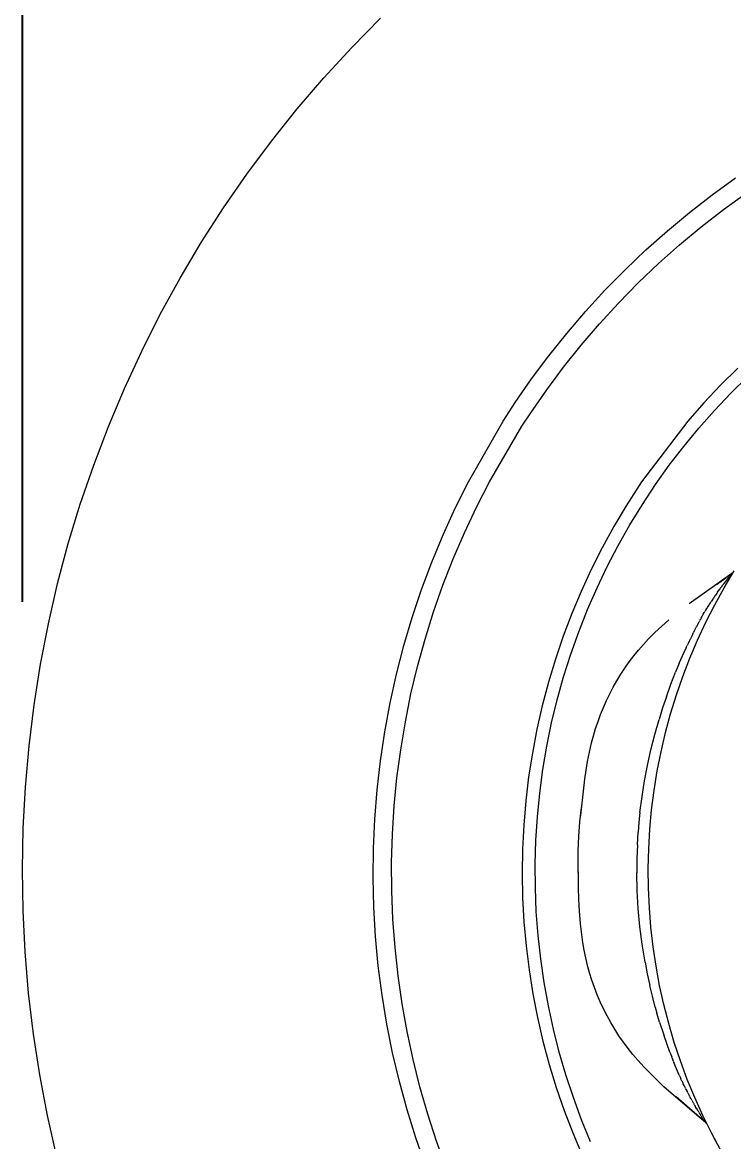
# Model space of a CAD drawing. Header units: inches. Extents: x -12 to 136, y -5 to 104.
# Drawn here: x 42.807 to 44.136, y 3.598 to 5.688 of the extents above; entities that cross this region are included whole.
import ezdxf

# ---------------------------------------------------------------- set-up
doc = ezdxf.new("R2010")
doc.units = ezdxf.units.IN
doc.layers.add('ZANO_R', color=7, linetype='Continuous', lineweight=0)
doc.layers.add('ZANO_W', color=1, linetype='Continuous', lineweight=0)
doc.styles.get("Standard").update_dxf_attribs({"font": 'ARIALUNI.TTF'})
doc.dimstyles.new('amerykanie', dxfattribs={"dimtxt": 50, "dimasz": 50, "dimexe": 0.5, "dimexo": 0.5, "dimgap": 1, "dimtad": 1, "dimdec": 0, "dimzin": 0, "dimlunit": 5, "dimtxsty": 'Standard', "dimcen": 0.09, "dimclrd": 1, "dimclre": 1, "dimclrt": 1, "dimazin": 0, "dimtfac": 1, "dimtdec": 0, "dimtmove": 0, "dimatfit": 3, "dimfxl": 1, "dimtzin": 0, "dimarcsym": 1})

# ---------------------------------------------------------------- blocks, each defined once
blk = doc.blocks.new('*D375')
at = {"layer": 'ZANO_W', "color": 1, "lineweight": -2}
for p, q in [((42.8072, 4.6066), (42.8072, 16.9349)), ((65.318, 4.5973), (65.318, 16.9349)), ((64.318, 16.4349), (43.8072, 16.4349))]:
    blk.add_line(p, q, dxfattribs=at)
at = {"layer": 'ZANO_W', "color": 1}
for points in [[(43.8072, 16.6015), (43.8072, 16.2682), (42.8072, 16.4349)], [(64.318, 16.2682), (64.318, 16.6015), (65.318, 16.4349)]]:
    blk.add_solid(points, dxfattribs=at)
at = {"layer": 'ZANO_W', "color": 1, "insert": (54.0626, 17.4539), "char_height": 1, "attachment_point": 5}
blk.add_mtext('22 1/2', dxfattribs=at)

msp = doc.modelspace()

# ---------------------------------------------------------------- linework, layer by layer
at = {"layer": 'ZANO_R'}
for p, q in [((43.42249, 5.64153), (43.47636, 5.69625)), ((43.37053, 5.585), (43.42249, 5.64153)), ((43.32055, 5.52671), (43.37053, 5.585)), ((43.27259, 5.46674), (43.32055, 5.52671)), ((43.22673, 5.40516), (43.27259, 5.46674)), ((43.18301, 5.34203), (43.22673, 5.40516)), ((44.09599, 5.36663), (44.1396, 5.39807)), ((44.05348, 5.33372), (44.09599, 5.36663)), ((44.11676, 5.33886), (44.15942, 5.36961)), ((43.14134, 5.27721), (43.18301, 5.34203)), ((44.01211, 5.29939), (44.05348, 5.33372)), ((44.07518, 5.30667), (44.11676, 5.33886)), ((43.97193, 5.26366), (44.01211, 5.29939)), ((44.03472, 5.27309), (44.07518, 5.30667)), ((43.10194, 5.211), (43.14134, 5.27721)), ((43.99543, 5.23815), (44.03472, 5.27309)), ((43.933, 5.22659), (43.97193, 5.26366)), ((43.89535, 5.18822), (43.933, 5.22659)), ((43.95734, 5.20189), (43.99543, 5.23815)), ((43.06484, 5.14346), (43.10194, 5.211)), ((43.85903, 5.14858), (43.89535, 5.18822)), ((43.92052, 5.16436), (43.95734, 5.20189)), ((43.88499, 5.12559), (43.92052, 5.16436)), ((43.03009, 5.07468), (43.06484, 5.14346)), ((43.82407, 5.10773), (43.85903, 5.14858)), ((43.85081, 5.08564), (43.88499, 5.12559)), ((43.79053, 5.06572), (43.82407, 5.10773)), ((43.818, 5.04455), (43.85081, 5.08564)), ((42.99774, 5.00474), (43.03009, 5.07468)), ((43.75844, 5.02258), (43.79053, 5.06572)), ((43.78662, 5.00236), (43.818, 5.04455)), ((44.14351, 5.04284), (44.11127, 5.01101)), ((43.72784, 4.97838), (43.75844, 5.02258)), ((44.13089, 4.99618), (44.16253, 5.02728)), ((42.96781, 4.93373), (42.99774, 5.00474)), ((43.75668, 4.95913), (43.78662, 5.00236)), ((44.11127, 5.01101), (44.08017, 4.97807)), ((44.10035, 4.96399), (44.13089, 4.99618)), ((43.70553, 4.944), (43.72784, 4.97838)), ((44.08017, 4.97807), (44.05024, 4.94407)), ((43.74042, 4.93425), (43.75668, 4.95913)), ((44.07094, 4.93076), (44.10035, 4.96399)), ((42.94036, 4.86174), (42.96781, 4.93373)), ((43.64028, 4.83031), (43.70553, 4.944)), ((43.67949, 4.83031), (43.74042, 4.93425)), ((44.05024, 4.94407), (43.96383, 4.83031)), ((44.04271, 4.89654), (44.07094, 4.93076)), ((44.01568, 4.86134), (44.04271, 4.89654)), ((42.9154, 4.78883), (42.94036, 4.86174)), ((43.98989, 4.82524), (44.01568, 4.86134)), ((43.61581, 4.78121), (43.64028, 4.83031)), ((43.65532, 4.78323), (43.67949, 4.83031)), ((43.96383, 4.83031), (43.95945, 4.82379)), ((43.95945, 4.82379), (43.93503, 4.78579)), ((43.96538, 4.78825), (43.98989, 4.82524)), ((42.89298, 4.71511), (42.9154, 4.78883)), ((43.94216, 4.75044), (43.96538, 4.78825)), ((43.59307, 4.73128), (43.61581, 4.78121)), ((43.63279, 4.73534), (43.65532, 4.78323)), ((43.93503, 4.78579), (43.91194, 4.74697)), ((43.91194, 4.74697), (43.89022, 4.70737)), ((43.92028, 4.71184), (43.94216, 4.75044)), ((43.57208, 4.68059), (43.59307, 4.73128)), ((43.61191, 4.68671), (43.63279, 4.73534)), ((42.8731, 4.64066), (42.89298, 4.71511)), ((43.89022, 4.70737), (43.86989, 4.66703)), ((43.89975, 4.6725), (43.92028, 4.71184)), ((43.59271, 4.6374), (43.61191, 4.68671)), ((43.55286, 4.6292), (43.57208, 4.68059)), ((43.86989, 4.66703), (43.85097, 4.62602)), ((43.8806, 4.63248), (43.89975, 4.6725)), ((44.11816, 4.63284), (44.13697, 4.66426)), ((44.1325, 4.65979), (44.1358, 4.66269)), ((42.85581, 4.56557), (42.8731, 4.64066)), ((44.05251, 4.60342), (44.13243, 4.65973)), ((44.10357, 4.63874), (44.12148, 4.65143)), ((44.11788, 4.6409), (44.11684, 4.63953)), ((44.11788, 4.6409), (44.11833, 4.64149)), ((44.12021, 4.64398), (44.11833, 4.6415)), ((44.12022, 4.64398), (44.12044, 4.64427)), ((44.12438, 4.64942), (44.12043, 4.64427)), ((44.12438, 4.64942), (44.12472, 4.64986)), ((44.12531, 4.65063), (44.12471, 4.64986)), ((44.12531, 4.65063), (44.12579, 4.65124)), ((44.12619, 4.65177), (44.12578, 4.65125)), ((44.12619, 4.65177), (44.12679, 4.65254)), ((44.12698, 4.65279), (44.12679, 4.65254)), ((44.12698, 4.65279), (44.12727, 4.65316)), ((44.12831, 4.65449), (44.12727, 4.65316)), ((44.12831, 4.65449), (44.12862, 4.65487)), ((44.12881, 4.65512), (44.12861, 4.65487)), ((44.12882, 4.65512), (44.12945, 4.6559)), ((44.12967, 4.65618), (44.12901, 4.65537)), ((44.12967, 4.65617), (44.1298, 4.65633)), ((44.13026, 4.6569), (44.1298, 4.65633)), ((44.13027, 4.65689), (44.13048, 4.65715)), ((44.13127, 4.65806), (44.13134, 4.65814)), ((44.13148, 4.65829), (44.13157, 4.6584)), ((44.13167, 4.6585), (44.13179, 4.65863)), ((44.13185, 4.65869), (44.13198, 4.65883)), ((44.13201, 4.65885), (44.13215, 4.659)), ((44.13221, 4.65906), (44.13215, 4.659)), ((44.13221, 4.65906), (44.13258, 4.65938)), ((44.13246, 4.65974), (44.13243, 4.65972)), ((44.13246, 4.65975), (44.13251, 4.65977)), ((44.13253, 4.65977), (44.13252, 4.65977)), ((44.13252, 4.65977), (44.13252, 4.65977)), ((44.13254, 4.65977), (44.13253, 4.65977)), ((44.13253, 4.65977), (44.13253, 4.65977)), ((44.13253, 4.65977), (44.13253, 4.65977)), ((44.13253, 4.65977), (44.13253, 4.65977)), ((44.13253, 4.65977), (44.13253, 4.65977)), ((44.13253, 4.65977), (44.13253, 4.65977)), ((44.13253, 4.65977), (44.13253, 4.65977)), ((44.13255, 4.65977), (44.13254, 4.65977)), ((44.13254, 4.65977), (44.13254, 4.65977)), ((44.13254, 4.65977), (44.13254, 4.65977)), ((44.13254, 4.65977), (44.13254, 4.65977)), ((44.13254, 4.65977), (44.13254, 4.65977)), ((44.13254, 4.65977), (44.13254, 4.65977)), ((44.13255, 4.65976), (44.13255, 4.65977)), ((44.13255, 4.65977), (44.13255, 4.65977)), ((44.13255, 4.65977), (44.13255, 4.65977)), ((44.13255, 4.65977), (44.13255, 4.65977)), ((44.13255, 4.65977), (44.13255, 4.65977)), ((44.13256, 4.65976), (44.13255, 4.65976)), ((44.13255, 4.65976), (44.13255, 4.65976)), ((44.13255, 4.65976), (44.13255, 4.65976)), ((44.13256, 4.6597), (44.13255, 4.65947)), ((44.13256, 4.65975), (44.13256, 4.65976)), ((44.13256, 4.65976), (44.13256, 4.65976)), ((44.13256, 4.65976), (44.13256, 4.65976)), ((44.13256, 4.65976), (44.13256, 4.65976)), ((44.13256, 4.65976), (44.13256, 4.65976)), ((44.13256, 4.65976), (44.13256, 4.65976)), ((44.13257, 4.65975), (44.13256, 4.65975)), ((44.13256, 4.65975), (44.13256, 4.65975)), ((44.13256, 4.65975), (44.13256, 4.65975)), ((44.13256, 4.6597), (44.13256, 4.6597)), ((44.13256, 4.6597), (44.13256, 4.6597)), ((44.13256, 4.6597), (44.13256, 4.6597)), ((44.13256, 4.6597), (44.13256, 4.6597)), ((44.13256, 4.6597), (44.13257, 4.6597)), ((44.13257, 4.65974), (44.13257, 4.65975)), ((44.13257, 4.65975), (44.13257, 4.65975)), ((44.13257, 4.65975), (44.13257, 4.65975)), ((44.13257, 4.65975), (44.13257, 4.65975)), ((44.13257, 4.65975), (44.13257, 4.65975)), ((44.13257, 4.65973), (44.13257, 4.65974)), ((44.13257, 4.65974), (44.13257, 4.65974)), ((44.13257, 4.65974), (44.13257, 4.65974)), ((44.13257, 4.65974), (44.13257, 4.65974)), ((44.13257, 4.65974), (44.13257, 4.65974)), ((44.13257, 4.65974), (44.13257, 4.65974)), ((44.13257, 4.65972), (44.13257, 4.65973)), ((44.13257, 4.65973), (44.13257, 4.65973)), ((44.13257, 4.65973), (44.13257, 4.65973)), ((44.13257, 4.65973), (44.13257, 4.65973)), ((44.13257, 4.65973), (44.13257, 4.65973)), ((44.13257, 4.65973), (44.13257, 4.65973)), ((44.13257, 4.65973), (44.13257, 4.65973)), ((44.13257, 4.65971), (44.13257, 4.65972)), ((44.13257, 4.65972), (44.13257, 4.65972)), ((44.13257, 4.65972), (44.13257, 4.65972)), ((44.13257, 4.65972), (44.13257, 4.65972)), ((44.13257, 4.65972), (44.13257, 4.65972)), ((44.13257, 4.65972), (44.13257, 4.65972)), ((44.13257, 4.6597), (44.13257, 4.65971)), ((44.13257, 4.65971), (44.13257, 4.65971)), ((44.13257, 4.65971), (44.13257, 4.65971)), ((44.13257, 4.65971), (44.13257, 4.65971)), ((44.13257, 4.65971), (44.13257, 4.65971)), ((44.13257, 4.65971), (44.13257, 4.65971)), ((44.13257, 4.65971), (44.13257, 4.65971)), ((44.13257, 4.6597), (44.13257, 4.6597)), ((43.53544, 4.57718), (43.55286, 4.6292)), ((43.57521, 4.58745), (43.59271, 4.6374)), ((43.85097, 4.62602), (43.83348, 4.58437)), ((43.86286, 4.59181), (43.8806, 4.63248)), ((44.10045, 4.6008), (44.11816, 4.63284)), ((44.10079, 4.61742), (44.10176, 4.61881)), ((44.10426, 4.62237), (44.10175, 4.61882)), ((44.10357, 4.63874), (44.1035, 4.63869)), ((44.10427, 4.62237), (44.10507, 4.6235)), ((44.10574, 4.62443), (44.10507, 4.6235)), ((44.10574, 4.62443), (44.1069, 4.62605)), ((44.10719, 4.62645), (44.1069, 4.62605)), ((44.10719, 4.62645), (44.11041, 4.63086)), ((44.11143, 4.63227), (44.1104, 4.63087)), ((44.11144, 4.63227), (44.11209, 4.63314)), ((44.1128, 4.63412), (44.11208, 4.63315)), ((44.1128, 4.63411), (44.11372, 4.63535)), ((44.11411, 4.63589), (44.11372, 4.63535)), ((44.11412, 4.63588), (44.11531, 4.63748)), ((44.11665, 4.63928), (44.1153, 4.63748)), ((44.11666, 4.63928), (44.11685, 4.63953)), ((44.08385, 4.56816), (44.10045, 4.6008)), ((44.08879, 4.59935), (44.0877, 4.59761)), ((44.08879, 4.59935), (44.08988, 4.60107)), ((44.09051, 4.60206), (44.08988, 4.60107)), ((44.09051, 4.60206), (44.09096, 4.60276)), ((44.09204, 4.60443), (44.09096, 4.60276)), ((44.09204, 4.60443), (44.09311, 4.60607)), ((44.0936, 4.60682), (44.09311, 4.60608)), ((44.0936, 4.60682), (44.09418, 4.6077)), ((44.09668, 4.61145), (44.09418, 4.6077)), ((44.09669, 4.61145), (44.0973, 4.61234)), ((44.10078, 4.61743), (44.09729, 4.61235)), ((43.51984, 4.52458), (43.53544, 4.57718)), ((43.55943, 4.53694), (43.57521, 4.58745)), ((43.83348, 4.58437), (43.81746, 4.54214)), ((43.84653, 4.55055), (43.86286, 4.59181)), ((44.0749, 4.5759), (44.07611, 4.57805)), ((44.0766, 4.57895), (44.0761, 4.57806)), ((44.07661, 4.57894), (44.07731, 4.58018)), ((44.07815, 4.58166), (44.07731, 4.58018)), ((44.07815, 4.58166), (44.07849, 4.58225)), ((44.07908, 4.58327), (44.07849, 4.58225)), ((44.07908, 4.58327), (44.08085, 4.58631)), ((44.08125, 4.58698), (44.08085, 4.58631)), ((44.08125, 4.58698), (44.08203, 4.5883)), ((44.08279, 4.58958), (44.08203, 4.5883)), ((44.08279, 4.58958), (44.08318, 4.59022)), ((44.08375, 4.59117), (44.08318, 4.59022)), ((44.08375, 4.59117), (44.08546, 4.59399)), ((44.08589, 4.59469), (44.08546, 4.59399)), ((44.08589, 4.59469), (44.0866, 4.59584)), ((44.08743, 4.59718), (44.0866, 4.59584)), ((44.08743, 4.59718), (44.0877, 4.59761)), ((42.84112, 4.48992), (42.85581, 4.56557)), ((43.98884, 4.54923), (44.01469, 4.57289)), ((44.06406, 4.55552), (44.06525, 4.55785)), ((44.06588, 4.55907), (44.06525, 4.55785)), ((44.06588, 4.55907), (44.06645, 4.56016)), ((44.06741, 4.56201), (44.06644, 4.56016)), ((44.06741, 4.56201), (44.06764, 4.56245)), ((44.06885, 4.56475), (44.06764, 4.56245)), ((44.06839, 4.53497), (44.08385, 4.56816)), ((44.06885, 4.56475), (44.07127, 4.56928)), ((44.07199, 4.57062), (44.07127, 4.56928)), ((44.072, 4.57062), (44.07248, 4.57151)), ((44.07353, 4.57342), (44.07248, 4.57151)), ((44.07353, 4.57342), (44.07369, 4.57372)), ((44.0749, 4.5759), (44.07369, 4.57372)), ((43.5454, 4.48591), (43.55943, 4.53694)), ((43.81746, 4.54214), (43.80291, 4.49938)), ((43.83166, 4.50875), (43.84653, 4.55055)), ((43.96737, 4.52683), (43.97688, 4.5371)), ((43.97688, 4.5371), (43.98884, 4.54923)), ((44.05471, 4.53663), (44.05358, 4.53428)), ((44.05471, 4.53663), (44.05508, 4.53741)), ((44.05819, 4.5438), (44.05508, 4.53741)), ((44.05819, 4.5438), (44.05929, 4.54604)), ((44.05974, 4.54694), (44.05929, 4.54604)), ((44.05974, 4.54694), (44.06048, 4.54843)), ((44.06282, 4.55309), (44.06048, 4.54843)), ((44.06282, 4.55309), (44.06346, 4.55435)), ((44.06405, 4.55552), (44.06345, 4.55435)), ((43.50607, 4.47147), (43.51984, 4.52458)), ((43.94938, 4.50538), (43.9582, 4.51625)), ((43.9582, 4.51625), (43.96737, 4.52683)), ((44.03417, 4.49177), (44.04719, 4.52071)), ((44.04727, 4.52089), (44.04718, 4.52071)), ((44.04727, 4.52089), (44.04928, 4.52519)), ((44.05035, 4.52747), (44.04928, 4.52519)), ((44.05035, 4.52747), (44.05038, 4.52752)), ((44.05142, 4.52974), (44.05037, 4.52752)), ((44.05143, 4.52974), (44.0525, 4.53201)), ((44.05352, 4.53415), (44.0525, 4.53201)), ((44.05352, 4.53415), (44.05358, 4.53428)), ((44.05407, 4.50127), (44.06839, 4.53497)), ((43.80291, 4.49938), (43.78985, 4.45614)), ((43.81824, 4.46645), (43.83166, 4.50875)), ((43.93284, 4.48279), (43.94093, 4.49422)), ((43.94093, 4.49422), (43.94938, 4.50538)), ((44.04092, 4.4671), (44.05407, 4.50127)), ((42.82905, 4.41382), (42.84112, 4.48992)), ((43.53312, 4.43443), (43.5454, 4.48591)), ((43.92514, 4.4711), (43.93284, 4.48279)), ((44.01842, 4.45245), (44.02728, 4.47534)), ((44.03417, 4.49177), (44.02728, 4.47534)), ((43.49416, 4.41792), (43.50607, 4.47147)), ((43.78985, 4.45614), (43.7783, 4.41247)), ((43.80631, 4.42372), (43.81824, 4.46645)), ((43.9109, 4.447), (43.91782, 4.45917)), ((43.91782, 4.45917), (43.92514, 4.4711)), ((44.01019, 4.42933), (44.01842, 4.45245)), ((44.02896, 4.43249), (44.04092, 4.4671)), ((43.52261, 4.38256), (43.53312, 4.43443)), ((43.89827, 4.42201), (43.90438, 4.43461)), ((43.90438, 4.43461), (43.9109, 4.447)), ((44.01819, 4.39749), (44.02896, 4.43249)), ((42.81961, 4.33734), (42.82905, 4.41382)), ((43.48411, 4.36398), (43.49416, 4.41792)), ((43.7783, 4.41247), (43.76828, 4.36843)), ((43.79587, 4.38059), (43.80631, 4.42372)), ((43.89258, 4.40922), (43.89827, 4.42201)), ((44.01019, 4.42933), (44.0032, 4.40822)), ((43.88247, 4.38312), (43.88731, 4.39625)), ((43.88731, 4.39625), (43.89258, 4.40922)), ((44.0032, 4.40822), (43.99663, 4.38697)), ((44.00863, 4.36215), (44.01819, 4.39749)), ((43.51388, 4.33036), (43.52261, 4.38256)), ((43.76828, 4.36843), (43.75979, 4.32407)), ((43.78693, 4.33713), (43.79587, 4.38059)), ((43.8741, 4.3564), (43.87807, 4.36983)), ((43.87807, 4.36983), (43.88247, 4.38312)), ((43.98854, 4.35851), (43.99663, 4.38697)), ((43.47595, 4.30973), (43.48411, 4.36398)), ((43.87058, 4.34286), (43.8741, 4.3564)), ((43.98129, 4.32982), (43.98854, 4.35851)), ((44.00029, 4.32649), (44.00863, 4.36215)), ((42.81281, 4.26059), (42.81961, 4.33734)), ((43.50695, 4.2779), (43.51388, 4.33036)), ((43.77951, 4.29339), (43.78693, 4.33713)), ((43.863, 4.30855), (43.87058, 4.34286)), ((43.9749, 4.30094), (43.98129, 4.32982)), ((43.99319, 4.29057), (44.00029, 4.32649)), ((43.46967, 4.25522), (43.47595, 4.30973)), ((43.75979, 4.32407), (43.75285, 4.27944)), ((43.86008, 4.29201), (43.863, 4.30855)), ((43.77362, 4.24941), (43.77951, 4.29339)), ((43.85755, 4.2754), (43.86008, 4.29201)), ((43.96936, 4.27187), (43.9749, 4.30094)), ((43.98732, 4.25443), (43.99319, 4.29057)), ((43.50182, 4.22522), (43.50695, 4.2779)), ((43.75285, 4.27944), (43.74746, 4.23459)), ((43.85032, 4.2083), (43.85755, 4.2754)), ((43.96468, 4.24266), (43.96936, 4.27187)), ((42.80867, 4.18364), (42.81281, 4.26059)), ((43.4653, 4.20053), (43.46967, 4.25522)), ((43.76926, 4.20525), (43.77362, 4.24941)), ((43.96086, 4.21332), (43.96468, 4.24266)), ((43.9827, 4.21811), (43.98732, 4.25443)), ((43.4985, 4.17241), (43.50182, 4.22522)), ((43.74746, 4.23459), (43.74364, 4.18958)), ((43.84862, 4.19557), (43.85157, 4.22256)), ((43.76644, 4.16097), (43.76926, 4.20525)), ((43.85017, 4.20665), (43.8502, 4.20691)), ((43.85017, 4.20663), (43.85017, 4.20665)), ((43.85017, 4.20664), (43.85017, 4.20662)), ((43.85017, 4.20662), (43.85017, 4.20663)), ((43.85017, 4.20662), (43.85017, 4.20662)), ((43.85017, 4.20662), (43.85017, 4.20662)), ((43.85017, 4.20662), (43.85017, 4.20662)), ((43.85017, 4.20662), (43.85017, 4.20662)), ((43.85017, 4.20662), (43.85017, 4.20662)), ((43.85017, 4.20662), (43.85017, 4.20662)), ((43.85017, 4.20662), (43.85017, 4.20662)), ((43.85017, 4.20662), (43.85017, 4.20662)), ((43.85017, 4.20662), (43.85017, 4.20662)), ((43.8502, 4.20691), (43.85032, 4.2083)), ((43.96086, 4.21332), (43.95896, 4.19495)), ((43.97933, 4.18165), (43.9827, 4.21811)), ((42.80718, 4.1066), (42.80867, 4.18364)), ((43.46282, 4.14573), (43.4653, 4.20053)), ((43.74364, 4.18958), (43.74137, 4.14447)), ((43.84656, 4.16851), (43.84862, 4.19557)), ((43.95896, 4.19495), (43.95742, 4.17654)), ((43.97722, 4.14509), (43.97933, 4.18165)), ((43.497, 4.1195), (43.4985, 4.17241)), ((43.76515, 4.11662), (43.76644, 4.16097)), ((43.84541, 4.14139), (43.84656, 4.16851)), ((43.95597, 4.15268), (43.95742, 4.17654)), ((43.46225, 4.09086), (43.46282, 4.14573)), ((43.74137, 4.14447), (43.74068, 4.09931)), ((43.84515, 4.11425), (43.84541, 4.14139)), ((43.95597, 4.15268), (43.95508, 4.12667)), ((43.97636, 4.10849), (43.97722, 4.14509)), ((43.4973, 4.06658), (43.497, 4.1195)), ((43.95508, 4.12667), (43.95492, 4.10064)), ((42.80835, 4.02955), (42.80718, 4.1066)), ((43.74068, 4.09931), (43.74156, 4.05415)), ((43.76542, 4.07225), (43.76515, 4.11662)), ((43.84578, 4.08712), (43.84515, 4.11425)), ((43.84573, 4.09986), (43.84573, 4.10217)), ((43.846, 4.07029), (43.84573, 4.09986)), ((43.95576, 4.06711), (43.95492, 4.10064)), ((43.97677, 4.07187), (43.97636, 4.10849)), ((43.46359, 4.03602), (43.46225, 4.09086)), ((43.49942, 4.0137), (43.4973, 4.06658)), ((43.76722, 4.02791), (43.76542, 4.07225)), ((43.84648, 4.05306), (43.846, 4.07029)), ((43.95774, 4.03362), (43.95576, 4.06711)), ((43.97843, 4.0353), (43.97677, 4.07187)), ((43.46684, 3.98125), (43.46359, 4.03602)), ((43.74156, 4.05415), (43.744, 4.00905)), ((43.84715, 4.0383), (43.84648, 4.05306)), ((43.84822, 4.02158), (43.84715, 4.0383)), ((43.96085, 4.00022), (43.95774, 4.03362)), ((43.98136, 3.9988), (43.97843, 4.0353)), ((42.81217, 3.95259), (42.80835, 4.02955)), ((43.50335, 3.96093), (43.49942, 4.0137)), ((43.77057, 3.98367), (43.76722, 4.02791)), ((43.84968, 4.00489), (43.84822, 4.02158)), ((43.744, 4.00905), (43.74801, 3.96406)), ((43.85419, 3.97016), (43.84968, 4.00489)), ((43.96508, 3.96694), (43.96085, 4.00022)), ((43.98553, 3.96242), (43.98136, 3.9988)), ((43.47198, 3.92663), (43.46684, 3.98125)), ((43.77545, 3.93957), (43.77057, 3.98367)), ((42.81865, 3.8758), (42.81217, 3.95259)), ((43.50909, 3.90832), (43.50335, 3.96093)), ((43.74801, 3.96406), (43.75358, 3.91923)), ((43.85657, 3.95588), (43.85419, 3.97016)), ((43.85943, 3.94168), (43.85657, 3.95588)), ((43.97045, 3.93383), (43.96508, 3.96694)), ((43.99095, 3.92621), (43.98553, 3.96242)), ((43.78186, 3.89566), (43.77545, 3.93957)), ((43.86277, 3.9276), (43.85943, 3.94168)), ((43.97044, 3.93383), (43.97459, 3.91193)), ((43.47902, 3.87222), (43.47198, 3.92663)), ((43.51662, 3.85593), (43.50909, 3.90832)), ((43.75358, 3.91923), (43.76071, 3.87463)), ((43.8666, 3.91363), (43.86277, 3.9276)), ((43.8709, 3.89981), (43.8666, 3.91363)), ((43.97459, 3.91193), (43.97922, 3.89013)), ((43.99762, 3.8902), (43.99095, 3.92621)), ((43.7898, 3.85201), (43.78186, 3.89566)), ((43.87566, 3.88614), (43.8709, 3.89981)), ((43.98401, 3.86978), (43.97922, 3.89013)), ((44.00552, 3.85445), (43.99762, 3.8902)), ((42.82778, 3.79929), (42.81865, 3.8758)), ((43.48795, 3.81808), (43.47902, 3.87222)), ((43.76071, 3.87463), (43.76938, 3.8303)), ((43.8809, 3.87264), (43.87566, 3.88614)), ((43.88659, 3.85932), (43.8809, 3.87264)), ((43.98924, 3.84954), (43.98401, 3.86978)), ((43.52595, 3.80384), (43.51662, 3.85593)), ((43.79924, 3.80865), (43.7898, 3.85201)), ((43.89273, 3.84621), (43.88659, 3.85932)), ((43.89931, 3.83331), (43.89273, 3.84621)), ((43.98924, 3.84954), (43.99237, 3.83825)), ((44.01464, 3.81899), (44.00552, 3.85445)), ((43.76938, 3.8303), (43.77958, 3.7863)), ((43.90633, 3.82065), (43.89931, 3.83331)), ((43.99744, 3.82126), (43.99238, 3.83825)), ((43.49875, 3.76429), (43.48795, 3.81808)), ((43.53706, 3.75209), (43.52595, 3.80384)), ((43.81019, 3.76566), (43.79924, 3.80865)), ((43.91378, 3.80824), (43.90633, 3.82065)), ((43.92165, 3.79608), (43.91378, 3.80824)), ((43.99743, 3.82126), (44.00575, 3.79597)), ((44.02498, 3.78387), (44.01464, 3.81899)), ((42.83953, 3.72313), (42.82778, 3.79929)), ((43.77958, 3.7863), (43.79131, 3.74268)), ((43.92992, 3.7842), (43.92165, 3.79608)), ((43.9386, 3.77261), (43.92992, 3.7842)), ((44.01668, 3.76563), (44.00575, 3.79597)), ((44.03652, 3.74912), (44.02498, 3.78387)), ((43.51141, 3.71091), (43.49875, 3.76429)), ((43.82263, 3.72306), (43.81019, 3.76566)), ((43.94767, 3.76133), (43.9386, 3.77261)), ((44.01668, 3.76563), (44.02014, 3.75652)), ((43.54993, 3.70076), (43.53706, 3.75209)), ((43.79131, 3.74268), (43.80454, 3.69949)), ((43.95712, 3.75036), (43.94767, 3.76133)), ((43.96857, 3.73777), (43.95712, 3.75036)), ((44.02074, 3.75498), (44.02014, 3.75652)), ((44.02074, 3.75497), (44.02145, 3.75314)), ((44.02168, 3.75256), (44.02146, 3.75314)), ((44.02168, 3.75256), (44.02215, 3.75137)), ((44.02356, 3.74779), (44.02215, 3.75137)), ((44.02356, 3.7478), (44.02407, 3.74651)), ((44.02899, 3.7345), (44.02407, 3.74651)), ((44.04925, 3.71478), (44.03652, 3.74912)), ((42.85391, 3.64743), (42.83953, 3.72313)), ((43.83654, 3.68093), (43.82263, 3.72306)), ((43.98039, 3.72553), (43.96857, 3.73777)), ((43.98852, 3.71745), (43.98039, 3.72553)), ((44.03413, 3.72259), (44.02899, 3.7345)), ((44.03413, 3.72259), (44.03458, 3.72156)), ((44.0351, 3.72041), (44.03458, 3.72156)), ((44.0351, 3.72041), (44.03727, 3.71563)), ((43.52593, 3.658), (43.51141, 3.71091)), ((43.56456, 3.6499), (43.54993, 3.70076)), ((43.80454, 3.69949), (43.81926, 3.65679)), ((44.00566, 3.70109), (43.98852, 3.71745)), ((44.02319, 3.68515), (44.00566, 3.70109)), ((44.03799, 3.71407), (44.03727, 3.71563)), ((44.03798, 3.71407), (44.03862, 3.71271)), ((44.03895, 3.71202), (44.03862, 3.71271)), ((44.03894, 3.71202), (44.04134, 3.70697)), ((44.04178, 3.70607), (44.04134, 3.70698)), ((44.04177, 3.70607), (44.04224, 3.70512)), ((44.04317, 3.70321), (44.04224, 3.70512)), ((44.04317, 3.70321), (44.04406, 3.70141)), ((44.04455, 3.70041), (44.04406, 3.70141)), ((44.04455, 3.70041), (44.04542, 3.69869)), ((44.06315, 3.68091), (44.04925, 3.71478)), ((43.85191, 3.63931), (43.83654, 3.68093)), ((44.07121, 3.64425), (44.02319, 3.68515)), ((44.08276, 3.63472), (44.02819, 3.68227)), ((44.04591, 3.69771), (44.04542, 3.69869)), ((44.04591, 3.69771), (44.04677, 3.69601)), ((44.04727, 3.69505), (44.04678, 3.69601)), ((44.04726, 3.69505), (44.04813, 3.69337)), ((44.04861, 3.69245), (44.04813, 3.69337)), ((44.04861, 3.69245), (44.04949, 3.69077)), ((44.04995, 3.68989), (44.04949, 3.69077)), ((44.04995, 3.68989), (44.05219, 3.68567)), ((44.05253, 3.68504), (44.05219, 3.68567)), ((44.05253, 3.68504), (44.05354, 3.68317)), ((44.05422, 3.68194), (44.05355, 3.68318)), ((44.05422, 3.68194), (44.05489, 3.68071)), ((44.05589, 3.67891), (44.0549, 3.68072)), ((44.05588, 3.67891), (44.05623, 3.67828)), ((44.07821, 3.64753), (44.06315, 3.68091)), ((43.54227, 3.60563), (43.52593, 3.658)), ((44.05754, 3.67598), (44.05624, 3.67829)), ((44.05752, 3.67597), (44.06023, 3.67122)), ((44.06068, 3.67046), (44.06024, 3.67123)), ((44.06067, 3.67046), (44.06153, 3.66895)), ((44.06221, 3.66782), (44.06155, 3.66896)), ((44.0622, 3.66781), (44.06282, 3.66674)), ((44.06371, 3.66524), (44.06283, 3.66674)), ((44.0637, 3.66524), (44.06409, 3.66457)), ((44.06516, 3.66278), (44.0641, 3.66458)), ((44.06515, 3.66277), (44.06534, 3.66245)), ((44.06657, 3.66039), (44.06535, 3.66245)), ((44.06657, 3.66038), (44.06776, 3.65839)), ((44.06795, 3.65808), (44.06777, 3.65839)), ((44.06794, 3.65808), (44.06892, 3.65645)), ((42.87089, 3.57227), (42.85391, 3.64743)), ((43.58092, 3.59957), (43.56456, 3.6499)), ((43.81926, 3.65679), (43.83546, 3.61463)), ((43.86872, 3.59824), (43.85191, 3.63931)), ((44.06929, 3.65585), (44.06892, 3.65646)), ((44.06928, 3.65585), (44.07005, 3.65459)), ((44.07058, 3.65372), (44.07005, 3.65459)), ((44.07057, 3.65372), (44.07219, 3.65107)), ((44.08306, 3.63431), (44.07121, 3.64425)), ((44.07242, 3.6507), (44.07219, 3.65107)), ((44.07241, 3.6507), (44.0732, 3.64942)), ((44.07357, 3.64882), (44.0732, 3.64942)), ((44.07357, 3.64882), (44.07417, 3.64784)), ((44.07467, 3.64705), (44.07418, 3.64785)), ((44.07467, 3.64705), (44.076, 3.64491)), ((44.07618, 3.64463), (44.076, 3.64491)), ((44.07617, 3.64463), (44.07644, 3.64421)), ((44.07664, 3.64389), (44.07644, 3.64421)), ((44.07664, 3.64389), (44.07686, 3.64353)), ((44.07708, 3.64318), (44.07687, 3.64353)), ((44.07708, 3.64318), (44.07767, 3.64222)), ((44.07792, 3.64183), (44.07768, 3.64222)), ((44.07792, 3.64182), (44.07843, 3.64101)), ((44.09441, 3.6147), (44.07821, 3.64753)), ((44.07877, 3.64047), (44.07843, 3.64101)), ((44.07877, 3.64047), (44.07981, 3.63884)), ((44.07995, 3.63863), (44.07981, 3.63885)), ((44.07995, 3.63863), (44.08042, 3.63791)), ((44.08066, 3.63756), (44.08042, 3.63791)), ((44.08065, 3.63756), (44.08071, 3.63748)), ((44.08154, 3.63628), (44.08071, 3.63748)), ((44.08183, 3.63589), (44.08171, 3.63605)), ((44.08207, 3.63557), (44.08193, 3.63576)), ((44.08229, 3.6353), (44.08213, 3.6355)), ((44.08248, 3.63506), (44.08231, 3.63526)), ((44.0828, 3.6347), (44.08256, 3.63497)), ((44.08292, 3.63459), (44.08289, 3.63462)), ((44.08292, 3.63458), (44.08298, 3.63453)), ((44.08394, 3.63368), (44.08299, 3.63452)), ((44.08312, 3.63426), (44.08306, 3.63431)), ((44.08312, 3.63427), (44.08316, 3.63425)), ((44.08408, 3.63341), (44.08315, 3.63424)), ((44.08317, 3.63425), (44.08316, 3.63424)), ((44.08316, 3.63424), (44.08316, 3.63424)), ((44.08316, 3.63424), (44.08316, 3.63424)), ((44.08316, 3.63424), (44.08316, 3.63424)), ((44.08318, 3.63425), (44.08317, 3.63425)), ((44.08317, 3.63425), (44.08317, 3.63425)), ((44.08317, 3.63425), (44.08317, 3.63425)), ((44.08317, 3.63425), (44.08317, 3.63425)), ((44.08317, 3.63425), (44.08317, 3.63425)), ((44.08317, 3.63425), (44.08317, 3.63425)), ((44.08317, 3.63425), (44.08317, 3.63425)), ((44.08318, 3.63433), (44.08319, 3.63433)), ((44.08319, 3.63426), (44.08318, 3.63426)), ((44.08318, 3.63426), (44.08318, 3.63426)), ((44.08318, 3.63426), (44.08318, 3.63426)), ((44.08318, 3.63426), (44.08318, 3.63426)), ((44.08318, 3.63426), (44.08318, 3.63426)), ((44.08318, 3.63426), (44.08318, 3.63426)), ((44.08318, 3.63426), (44.08318, 3.63425)), ((44.08319, 3.63433), (44.08319, 3.63433)), ((44.08319, 3.63433), (44.08319, 3.63433)), ((44.08319, 3.63433), (44.08319, 3.63432)), ((44.08319, 3.63432), (44.08319, 3.63432)), ((44.08319, 3.63432), (44.08319, 3.63432)), ((44.08319, 3.63432), (44.08319, 3.63432)), ((44.08319, 3.63432), (44.08319, 3.63432)), ((44.08319, 3.63432), (44.08319, 3.63431)), ((44.08319, 3.63431), (44.08319, 3.63431)), ((44.08319, 3.63431), (44.08319, 3.63431)), ((44.08319, 3.63431), (44.08319, 3.63431)), ((44.08319, 3.63431), (44.08319, 3.63431)), ((44.08319, 3.63431), (44.08319, 3.6343)), ((44.08319, 3.6343), (44.08319, 3.6343)), ((44.08319, 3.6343), (44.08319, 3.6343)), ((44.08319, 3.6343), (44.08319, 3.6343)), ((44.08319, 3.6343), (44.08319, 3.6343)), ((44.08319, 3.6343), (44.08319, 3.63429)), ((44.08319, 3.63429), (44.08319, 3.63429)), ((44.08319, 3.63429), (44.08319, 3.63429)), ((44.08319, 3.63429), (44.08319, 3.63429)), ((44.08319, 3.63429), (44.08319, 3.63429)), ((44.08319, 3.63429), (44.08319, 3.63428)), ((44.08319, 3.63428), (44.08319, 3.63428)), ((44.08319, 3.63428), (44.08319, 3.63428)), ((44.08319, 3.63428), (44.08319, 3.63428)), ((44.08319, 3.63428), (44.08319, 3.63428)), ((44.08319, 3.63428), (44.08319, 3.63428)), ((44.08319, 3.63428), (44.08319, 3.63427)), ((44.08319, 3.63427), (44.08319, 3.63427)), ((44.08319, 3.63427), (44.08319, 3.63427)), ((44.08319, 3.63427), (44.08319, 3.63427)), ((44.08319, 3.63427), (44.08319, 3.63427)), ((44.08319, 3.63427), (44.08319, 3.63426)), ((44.08485, 3.63281), (44.08394, 3.63368)), ((44.08499, 3.63255), (44.08408, 3.63341)), ((44.08574, 3.63191), (44.08485, 3.63281)), ((44.08587, 3.63166), (44.08499, 3.63255)), ((44.09426, 3.61462), (44.08549, 3.63204)), ((43.56042, 3.55385), (43.54227, 3.60563)), ((43.59899, 3.54983), (43.58092, 3.59957)), ((43.83546, 3.61463), (43.85312, 3.57305)), ((44.10274, 3.59849), (44.09426, 3.61462)), ((44.1119, 3.58213), (44.09441, 3.6147))]:
    msp.add_line(p, q, dxfattribs=at)

# ---------------------------------------------------------------- dimensions: what is measured, and where the dimension line sits
at = {"layer": 'ZANO_W'}
dim = msp.add_linear_dim(base=(42.807179, 16.43485), p1=(65.318034, 4.097328), p2=(42.807179, 4.106597), dimstyle='amerykanie', override={"dimtxt": 1, "dimasz": 1, "dimgap": 0.5, "dimdec": 4, "dimaunit": 1, "dimadec": 1, "dimtdec": 4, "dimtmove": 1, "dimfrac": 2}, dxfattribs=at)
dim.commit()
dim.dimension.update_dxf_attribs({"geometry": '*D375', "text_midpoint": (54.062606, 17.45395)})

doc.saveas('drawing.dxf')
